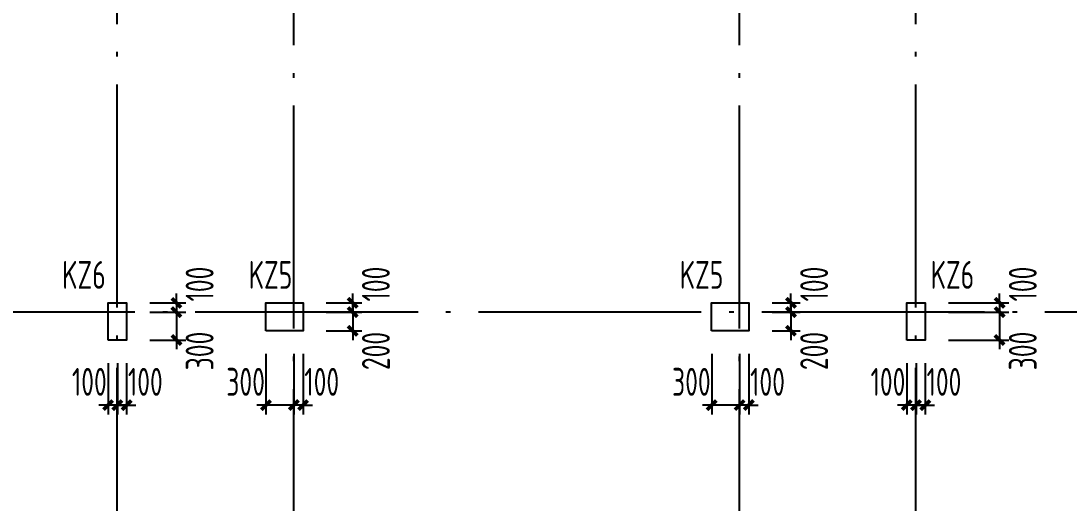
# Model space of a CAD drawing. Extents: x -144902 to 588294, y -160863 to 65494.
# Drawn here: x 39725 to 51011, y -116824 to -111637 of the extents above; entities that cross this region are included whole.
import ezdxf

# ---------------------------------------------------------------- set-up
doc = ezdxf.new("R2010")
doc.units = 0
doc.header["$LTSCALE"] = 100
doc.linetypes.add('ACAD_ISO04W100', pattern=[30.5, 24, -3, 0.5, -3])
doc.layers.get('0').update_dxf_attribs({"linetype": 'CONTINUOUS'})
doc.layers.get('Defpoints').update_dxf_attribs({"linetype": 'CONTINUOUS'})
for name, color, linetype in [('colu', 255, 'CONTINUOUS'), ('DIM', 3, 'CONTINUOUS'), ('DOTE', 253, 'ACAD_ISO04W100'), ('TEXT', 7, 'CONTINUOUS')]:
    doc.layers.add(name, color=color, linetype=linetype)
doc.styles.get("Standard").update_dxf_attribs({"font": 'tssdeng.shx', "width": 0.7, "bigfont": 'tssdchn.shx'})
doc.styles.add('TSSD_Dimension', font='Tssdeng.shx', dxfattribs={"width": 0.7, "bigfont": 'tssdchn.shx'})
doc.dimstyles.new('TSSD_100_100', dxfattribs={"dimtxt": 300, "dimasz": 100, "dimexe": 100, "dimexo": 250, "dimgap": 100, "dimtad": 1, "dimdec": 0, "dimzin": 0, "dimdsep": 46, "dimtxsty": 'TSSD_Dimension', "dimblk": 'ARCHTICK', "dimcen": 0, "dimdle": 100, "dimclrt": 7, "dimadec": 0, "dimazin": 0, "dimtfac": 1, "dimtdec": 0, "dimtix": 1, "dimtmove": 2, "dimatfit": 3, "dimfxl": 1, "dimtolj": 1, "dimtzin": 0, "dimarcsym": 0})

# ---------------------------------------------------------------- blocks, each defined once
blk = doc.blocks.new('_ArchTick')
at = {"color": 0, "linetype": 'ByBlock', "const_width": 0.4}
blk.add_lwpolyline([(-0.5, -0.5), (0.5, 0.5)], dxfattribs=at)
blk = doc.blocks.new('*D1215')
at = {"layer": 'Defpoints', "color": 0}
for p in [(40863, -114670), (40863, -114770), (41399, -114770)]:
    blk.add_point(p, dxfattribs=at)
at = {"layer": 'DIM', "color": 0, "lineweight": -2}
for p, q in [((41399, -114670), (41399, -114570)), ((41113, -114670), (41499, -114670)), ((41113, -114770), (41499, -114770)), ((41399, -114670), (41399, -114770)), ((41399, -114770), (41399, -114870))]:
    blk.add_line(p, q, dxfattribs=at)
at = {"layer": 'DIM', "color": 0, "lineweight": -2, "xscale": 100, "yscale": 100, "zscale": 100}
for p, rotation in [((41399, -114670), 270), ((41399, -114770), 90)]:
    blk.add_blockref('_ArchTick', p, dxfattribs=dict(at, rotation=rotation))
at = {"layer": 'DIM', "color": 7, "insert": (41649, -114468), "char_height": 300, "attachment_point": 5, "rotation": 90, "style": 'TSSD_Dimension'}
blk.add_mtext('\\A1;100', dxfattribs=at)
blk = doc.blocks.new('*D1216')
at = {"layer": 'Defpoints', "color": 0}
for p in [(40863, -114770), (40863, -115070, 0), (41399, -115070)]:
    blk.add_point(p, dxfattribs=at)
at = {"layer": 'DIM', "color": 0, "lineweight": -2}
for p, q in [((41113, -114770), (41499, -114770)), ((41399, -114670), (41399, -115170)), ((41113, -115070), (41499, -115070))]:
    blk.add_line(p, q, dxfattribs=at)
at = {"layer": 'DIM', "color": 0, "lineweight": -2, "xscale": 100, "yscale": 100, "zscale": 100}
for p, rotation in [((41399, -114770), 90), ((41399, -115070), 270)]:
    blk.add_blockref('_ArchTick', p, dxfattribs=dict(at, rotation=rotation))
at = {"layer": 'DIM', "color": 7, "insert": (41649, -115188), "char_height": 300, "attachment_point": 5, "rotation": 90, "style": 'TSSD_Dimension'}
blk.add_mtext('\\A1;300', dxfattribs=at)
blk = doc.blocks.new('*D1217')
at = {"layer": 'Defpoints', "color": 0}
for p in [(40763, -115070, 0), (40863, -115070, 0), (40763, -115770)]:
    blk.add_point(p, dxfattribs=at)
at = {"layer": 'DIM', "color": 0, "lineweight": -2}
for p, q in [((40763, -115320), (40763, -115870)), ((40863, -115320), (40863, -115870)), ((40763, -115770), (40663, -115770)), ((40863, -115770), (40763, -115770)), ((40863, -115770), (40963, -115770))]:
    blk.add_line(p, q, dxfattribs=at)
at = {"layer": 'DIM', "color": 0, "lineweight": -2, "xscale": 100, "yscale": 100, "zscale": 100}
blk.add_blockref('_ArchTick', (40763, -115770), dxfattribs=at)
at = {"layer": 'DIM', "color": 0, "lineweight": -2, "xscale": 100, "yscale": 100, "zscale": 100, "rotation": 180}
blk.add_blockref('_ArchTick', (40863, -115770), dxfattribs=at)
at = {"layer": 'DIM', "color": 7, "insert": (41064, -115520), "char_height": 300, "attachment_point": 5, "style": 'TSSD_Dimension'}
blk.add_mtext('\\A1;100', dxfattribs=at)
blk = doc.blocks.new('*D1218')
at = {"layer": 'Defpoints', "color": 0}
for p in [(40663, -115070, 0), (40763, -115070, 0), (40663, -115770)]:
    blk.add_point(p, dxfattribs=at)
at = {"layer": 'DIM', "color": 0, "lineweight": -2}
for p, q in [((40663, -115320), (40663, -115870)), ((40763, -115320), (40763, -115870)), ((40663, -115770), (40563, -115770)), ((40763, -115770), (40663, -115770)), ((40763, -115770), (40863, -115770))]:
    blk.add_line(p, q, dxfattribs=at)
at = {"layer": 'DIM', "color": 0, "lineweight": -2, "xscale": 100, "yscale": 100, "zscale": 100}
blk.add_blockref('_ArchTick', (40663, -115770), dxfattribs=at)
at = {"layer": 'DIM', "color": 0, "lineweight": -2, "xscale": 100, "yscale": 100, "zscale": 100, "rotation": 180}
blk.add_blockref('_ArchTick', (40763, -115770), dxfattribs=at)
at = {"layer": 'DIM', "color": 7, "insert": (40461, -115520), "char_height": 300, "attachment_point": 5, "style": 'TSSD_Dimension'}
blk.add_mtext('\\A1;100', dxfattribs=at)
blk = doc.blocks.new('*D1219')
at = {"layer": 'Defpoints', "color": 0}
for p in [(42763, -114670), (42763, -114770), (43297, -114770)]:
    blk.add_point(p, dxfattribs=at)
at = {"layer": 'DIM', "color": 0, "lineweight": -2}
for p, q in [((43297, -114670), (43297, -114570)), ((43013, -114670), (43397, -114670)), ((43013, -114770), (43397, -114770)), ((43297, -114670), (43297, -114770)), ((43297, -114770), (43297, -114870))]:
    blk.add_line(p, q, dxfattribs=at)
at = {"layer": 'DIM', "color": 0, "lineweight": -2, "xscale": 100, "yscale": 100, "zscale": 100}
for p, rotation in [((43297, -114670), 270), ((43297, -114770), 90)]:
    blk.add_blockref('_ArchTick', p, dxfattribs=dict(at, rotation=rotation))
at = {"layer": 'DIM', "color": 7, "insert": (43547, -114468), "char_height": 300, "attachment_point": 5, "rotation": 90, "style": 'TSSD_Dimension'}
blk.add_mtext('\\A1;100', dxfattribs=at)
blk = doc.blocks.new('*D1220')
at = {"layer": 'Defpoints', "color": 0}
for p in [(42763, -114770), (42763, -114970), (43297, -114970)]:
    blk.add_point(p, dxfattribs=at)
at = {"layer": 'DIM', "color": 0, "lineweight": -2}
for p, q in [((43013, -114770), (43397, -114770)), ((43297, -114770), (43297, -114670)), ((43297, -114770), (43297, -114970)), ((43013, -114970), (43397, -114970)), ((43297, -114970), (43297, -115070))]:
    blk.add_line(p, q, dxfattribs=at)
at = {"layer": 'DIM', "color": 0, "lineweight": -2, "xscale": 100, "yscale": 100, "zscale": 100}
for p, rotation in [((43297, -114770), 270), ((43297, -114970), 90)]:
    blk.add_blockref('_ArchTick', p, dxfattribs=dict(at, rotation=rotation))
at = {"layer": 'DIM', "color": 7, "insert": (43547, -115188), "char_height": 300, "attachment_point": 5, "rotation": 90, "style": 'TSSD_Dimension'}
blk.add_mtext('\\A1;200', dxfattribs=at)
blk = doc.blocks.new('*D1221')
at = {"layer": 'Defpoints', "color": 0}
for p in [(42663, -114970), (42763, -114970), (42663, -115770)]:
    blk.add_point(p, dxfattribs=at)
at = {"layer": 'DIM', "color": 0, "lineweight": -2}
for p, q in [((42663, -115220), (42663, -115870)), ((42763, -115220), (42763, -115870)), ((42663, -115770), (42563, -115770)), ((42763, -115770), (42663, -115770)), ((42763, -115770), (42863, -115770))]:
    blk.add_line(p, q, dxfattribs=at)
at = {"layer": 'DIM', "color": 0, "lineweight": -2, "xscale": 100, "yscale": 100, "zscale": 100}
blk.add_blockref('_ArchTick', (42663, -115770), dxfattribs=at)
at = {"layer": 'DIM', "color": 0, "lineweight": -2, "xscale": 100, "yscale": 100, "zscale": 100, "rotation": 180}
blk.add_blockref('_ArchTick', (42763, -115770), dxfattribs=at)
at = {"layer": 'DIM', "color": 7, "insert": (42964, -115520), "char_height": 300, "attachment_point": 5, "style": 'TSSD_Dimension'}
blk.add_mtext('\\A1;100', dxfattribs=at)
blk = doc.blocks.new('*D1222')
at = {"layer": 'Defpoints', "color": 0}
for p in [(42363, -114970), (42663, -114970), (42363, -115770)]:
    blk.add_point(p, dxfattribs=at)
at = {"layer": 'DIM', "color": 0, "lineweight": -2}
for p, q in [((42363, -115220), (42363, -115870)), ((42663, -115220), (42663, -115870)), ((42763, -115770), (42263, -115770))]:
    blk.add_line(p, q, dxfattribs=at)
at = {"layer": 'DIM', "color": 0, "lineweight": -2, "xscale": 100, "yscale": 100, "zscale": 100, "rotation": 180}
blk.add_blockref('_ArchTick', (42363, -115770), dxfattribs=at)
at = {"layer": 'DIM', "color": 0, "lineweight": -2, "xscale": 100, "yscale": 100, "zscale": 100}
blk.add_blockref('_ArchTick', (42663, -115770), dxfattribs=at)
at = {"layer": 'DIM', "color": 7, "insert": (42144, -115520), "char_height": 300, "attachment_point": 5, "style": 'TSSD_Dimension'}
blk.add_mtext('\\A1;300', dxfattribs=at)
blk = doc.blocks.new('*D1223')
at = {"layer": 'Defpoints', "color": 0}
for p in [(47563, -114670), (47563, -114770), (48016, -114770)]:
    blk.add_point(p, dxfattribs=at)
at = {"layer": 'DIM', "color": 0, "lineweight": -2}
for p, q in [((48016, -114670), (48016, -114570)), ((47813, -114670), (48116, -114670)), ((47813, -114770), (48116, -114770)), ((48016, -114670), (48016, -114770)), ((48016, -114770), (48016, -114870))]:
    blk.add_line(p, q, dxfattribs=at)
at = {"layer": 'DIM', "color": 0, "lineweight": -2, "xscale": 100, "yscale": 100, "zscale": 100}
for p, rotation in [((48016, -114670), 270), ((48016, -114770), 90)]:
    blk.add_blockref('_ArchTick', p, dxfattribs=dict(at, rotation=rotation))
at = {"layer": 'DIM', "color": 7, "insert": (48266, -114468), "char_height": 300, "attachment_point": 5, "rotation": 90, "style": 'TSSD_Dimension'}
blk.add_mtext('\\A1;100', dxfattribs=at)
blk = doc.blocks.new('*D1224')
at = {"layer": 'Defpoints', "color": 0}
for p in [(47563, -114770), (47563, -114970), (48016, -114970)]:
    blk.add_point(p, dxfattribs=at)
at = {"layer": 'DIM', "color": 0, "lineweight": -2}
for p, q in [((47813, -114770), (48116, -114770)), ((48016, -114770), (48016, -114670)), ((48016, -114770), (48016, -114970)), ((47813, -114970), (48116, -114970)), ((48016, -114970), (48016, -115070))]:
    blk.add_line(p, q, dxfattribs=at)
at = {"layer": 'DIM', "color": 0, "lineweight": -2, "xscale": 100, "yscale": 100, "zscale": 100}
for p, rotation in [((48016, -114770), 270), ((48016, -114970), 90)]:
    blk.add_blockref('_ArchTick', p, dxfattribs=dict(at, rotation=rotation))
at = {"layer": 'DIM', "color": 7, "insert": (48266, -115188), "char_height": 300, "attachment_point": 5, "rotation": 90, "style": 'TSSD_Dimension'}
blk.add_mtext('\\A1;200', dxfattribs=at)
blk = doc.blocks.new('*D1225')
at = {"layer": 'Defpoints', "color": 0}
for p in [(47463, -114970), (47563, -114970), (47463, -115770)]:
    blk.add_point(p, dxfattribs=at)
at = {"layer": 'DIM', "color": 0, "lineweight": -2}
for p, q in [((47463, -115220), (47463, -115870)), ((47563, -115220), (47563, -115870)), ((47463, -115770), (47363, -115770)), ((47563, -115770), (47463, -115770)), ((47563, -115770), (47663, -115770))]:
    blk.add_line(p, q, dxfattribs=at)
at = {"layer": 'DIM', "color": 0, "lineweight": -2, "xscale": 100, "yscale": 100, "zscale": 100}
blk.add_blockref('_ArchTick', (47463, -115770), dxfattribs=at)
at = {"layer": 'DIM', "color": 0, "lineweight": -2, "xscale": 100, "yscale": 100, "zscale": 100, "rotation": 180}
blk.add_blockref('_ArchTick', (47563, -115770), dxfattribs=at)
at = {"layer": 'DIM', "color": 7, "insert": (47764, -115520), "char_height": 300, "attachment_point": 5, "style": 'TSSD_Dimension'}
blk.add_mtext('\\A1;100', dxfattribs=at)
blk = doc.blocks.new('*D1226')
at = {"layer": 'Defpoints', "color": 0}
for p in [(47163, -114970), (47463, -114970), (47163, -115770)]:
    blk.add_point(p, dxfattribs=at)
at = {"layer": 'DIM', "color": 0, "lineweight": -2}
for p, q in [((47163, -115220), (47163, -115870)), ((47463, -115220), (47463, -115870)), ((47563, -115770), (47063, -115770))]:
    blk.add_line(p, q, dxfattribs=at)
at = {"layer": 'DIM', "color": 0, "lineweight": -2, "xscale": 100, "yscale": 100, "zscale": 100, "rotation": 180}
blk.add_blockref('_ArchTick', (47163, -115770), dxfattribs=at)
at = {"layer": 'DIM', "color": 0, "lineweight": -2, "xscale": 100, "yscale": 100, "zscale": 100}
blk.add_blockref('_ArchTick', (47463, -115770), dxfattribs=at)
at = {"layer": 'DIM', "color": 7, "insert": (46944, -115520), "char_height": 300, "attachment_point": 5, "style": 'TSSD_Dimension'}
blk.add_mtext('\\A1;300', dxfattribs=at)
blk = doc.blocks.new('*D1227')
at = {"layer": 'Defpoints', "color": 0}
for p in [(49463, -114670), (49463, -114770), (50263, -114770)]:
    blk.add_point(p, dxfattribs=at)
at = {"layer": 'DIM', "color": 0, "lineweight": -2}
for p, q in [((50263, -114670), (50263, -114570)), ((49713, -114670), (50363, -114670)), ((49713, -114770), (50363, -114770)), ((50263, -114670), (50263, -114770)), ((50263, -114770), (50263, -114870))]:
    blk.add_line(p, q, dxfattribs=at)
at = {"layer": 'DIM', "color": 0, "lineweight": -2, "xscale": 100, "yscale": 100, "zscale": 100}
for p, rotation in [((50263, -114670), 270), ((50263, -114770), 90)]:
    blk.add_blockref('_ArchTick', p, dxfattribs=dict(at, rotation=rotation))
at = {"layer": 'DIM', "color": 7, "insert": (50513, -114468), "char_height": 300, "attachment_point": 5, "rotation": 90, "style": 'TSSD_Dimension'}
blk.add_mtext('\\A1;100', dxfattribs=at)
blk = doc.blocks.new('*D1228')
at = {"layer": 'Defpoints', "color": 0}
for p in [(49463, -114770), (49463, -115070), (50263, -115070)]:
    blk.add_point(p, dxfattribs=at)
at = {"layer": 'DIM', "color": 0, "lineweight": -2}
for p, q in [((49713, -114770), (50363, -114770)), ((50263, -114670), (50263, -115170)), ((49713, -115070), (50363, -115070))]:
    blk.add_line(p, q, dxfattribs=at)
at = {"layer": 'DIM', "color": 0, "lineweight": -2, "xscale": 100, "yscale": 100, "zscale": 100}
for p, rotation in [((50263, -114770), 90), ((50263, -115070), 270)]:
    blk.add_blockref('_ArchTick', p, dxfattribs=dict(at, rotation=rotation))
at = {"layer": 'DIM', "color": 7, "insert": (50513, -115188), "char_height": 300, "attachment_point": 5, "rotation": 90, "style": 'TSSD_Dimension'}
blk.add_mtext('\\A1;300', dxfattribs=at)
blk = doc.blocks.new('*D1229')
at = {"layer": 'Defpoints', "color": 0}
for p in [(49363, -115070), (49463, -115070), (49363, -115770)]:
    blk.add_point(p, dxfattribs=at)
at = {"layer": 'DIM', "color": 0, "lineweight": -2}
for p, q in [((49363, -115320), (49363, -115870)), ((49463, -115320), (49463, -115870)), ((49363, -115770), (49263, -115770)), ((49463, -115770), (49363, -115770)), ((49463, -115770), (49563, -115770))]:
    blk.add_line(p, q, dxfattribs=at)
at = {"layer": 'DIM', "color": 0, "lineweight": -2, "xscale": 100, "yscale": 100, "zscale": 100}
blk.add_blockref('_ArchTick', (49363, -115770), dxfattribs=at)
at = {"layer": 'DIM', "color": 0, "lineweight": -2, "xscale": 100, "yscale": 100, "zscale": 100, "rotation": 180}
blk.add_blockref('_ArchTick', (49463, -115770), dxfattribs=at)
at = {"layer": 'DIM', "color": 7, "insert": (49664, -115520), "char_height": 300, "attachment_point": 5, "style": 'TSSD_Dimension'}
blk.add_mtext('\\A1;100', dxfattribs=at)
blk = doc.blocks.new('*D1230')
at = {"layer": 'Defpoints', "color": 0}
for p in [(49263, -115070), (49363, -115070), (49263, -115770)]:
    blk.add_point(p, dxfattribs=at)
at = {"layer": 'DIM', "color": 0, "lineweight": -2}
for p, q in [((49263, -115320), (49263, -115870)), ((49363, -115320), (49363, -115870)), ((49263, -115770), (49163, -115770)), ((49363, -115770), (49263, -115770)), ((49363, -115770), (49463, -115770))]:
    blk.add_line(p, q, dxfattribs=at)
at = {"layer": 'DIM', "color": 0, "lineweight": -2, "xscale": 100, "yscale": 100, "zscale": 100}
blk.add_blockref('_ArchTick', (49263, -115770), dxfattribs=at)
at = {"layer": 'DIM', "color": 0, "lineweight": -2, "xscale": 100, "yscale": 100, "zscale": 100, "rotation": 180}
blk.add_blockref('_ArchTick', (49363, -115770), dxfattribs=at)
at = {"layer": 'DIM', "color": 7, "insert": (49061, -115520), "char_height": 300, "attachment_point": 5, "style": 'TSSD_Dimension'}
blk.add_mtext('\\A1;100', dxfattribs=at)

msp = doc.modelspace()

# ---------------------------------------------------------------- linework, layer by layer
at = {"layer": 'colu', "elevation": 0}
for points in [[(40662.507, -115070.276), (40662.507, -114670.276), (40862.507, -114670.276), (40862.507, -115070.276)], [(42362.507, -114970.265), (42362.507, -114670.265), (42762.507, -114670.265), (42762.507, -114970.265)], [(47162.507, -114970.265), (47162.507, -114670.265), (47562.507, -114670.265), (47562.507, -114970.265)], [(49262.507, -115070.276), (49262.507, -114670.276), (49462.507, -114670.276), (49462.507, -115070.276)]]:
    msp.add_lwpolyline(points, close=True, dxfattribs=at)
at = {"layer": 'DOTE'}
for p, q in [((40762.507, -117770.276), (40762.507, -106570.276)), ((42662.507, -124097.52), (42662.507, -106570.276)), ((47462.507, -124097.52), (47462.507, -106570.276)), ((49362.507, -117770.276), (49362.507, -106570.276)), ((53151.167, -114770.276), (36973.848, -114770.276))]:
    msp.add_line(p, q, dxfattribs=at)

# ---------------------------------------------------------------- texts
at = {"layer": 'TEXT', "color": 100, "width": 0.7}
for s, p in [('KZ6', (40168.351, -114518.937)), ('KZ5', (42177.012, -114518.937)), ('KZ5', (46818.514, -114518.937)), ('KZ6', (49520.51, -114518.937))]:
    msp.add_text(s, height=300, dxfattribs=at).set_placement(p)

# ---------------------------------------------------------------- dimensions: what is measured, and where the dimension line sits
at = {"layer": 'DIM'}
for base, p1, p2, angle, picture, middle in [((41398.513, -114770.276), (40862.507, -114670.276), (40862.507, -114770.276), 270, '*D1215', (41648.513, -114468.352)), ((43297.115, -114770.276), (42762.507, -114670.265), (42762.507, -114770.276), 270, '*D1219', (43547.115, -114468.342)), ((48016.123, -114770.276), (47562.507, -114670.265), (47562.507, -114770.276), 270, '*D1223', (48266.123, -114468.342)), ((50262.507, -114770.276), (49462.507, -114670.276), (49462.507, -114770.276), 270, '*D1227', (50512.507, -114468.352)), ((41398.513, -115070.276), (40862.507, -114770.276), (40862.507, -115070.276, 0), 270, '*D1216', (41648.513, -115188.352)), ((43297.115, -114970.265), (42762.507, -114770.276), (42762.507, -114970.265), 270, '*D1220', (43547.115, -115188.342)), ((48016.123, -114970.265), (47562.507, -114770.276), (47562.507, -114970.265), 270, '*D1224', (48266.123, -115188.342)), ((50262.507, -115070.276), (49462.507, -114770.276), (49462.507, -115070.276), 270, '*D1228', (50512.507, -115188.352)), ((42362.507, -115770.265), (42662.507, -114970.265), (42362.507, -114970.265), 180, '*D1222', (42144.43, -115520.265)), ((42662.507, -115770.265), (42762.507, -114970.265), (42662.507, -114970.265), 180, '*D1221', (42964.43, -115520.265)), ((47162.507, -115770.265), (47462.507, -114970.265), (47162.507, -114970.265), 180, '*D1226', (46944.43, -115520.265)), ((47462.507, -115770.265), (47562.507, -114970.265), (47462.507, -114970.265), 180, '*D1225', (47764.43, -115520.265)), ((40662.507, -115770.276), (40762.507, -115070.276, 0), (40662.507, -115070.276, 0), 180, '*D1218', (40460.584, -115520.276)), ((40762.507, -115770.276), (40862.507, -115070.276, 0), (40762.507, -115070.276, 0), 180, '*D1217', (41064.43, -115520.276)), ((49262.507, -115770.276), (49362.507, -115070.276), (49262.507, -115070.276), 180, '*D1230', (49060.584, -115520.276)), ((49362.507, -115770.276), (49462.507, -115070.276), (49362.507, -115070.276), 180, '*D1229', (49664.43, -115520.276))]:
    dim = msp.add_linear_dim(base=base, p1=p1, p2=p2, angle=angle, dimstyle='TSSD_100_100', dxfattribs=at)
    dim.commit()
    dim.dimension.update_dxf_attribs({"geometry": picture, "text_midpoint": middle, "dimtype": 161})

doc.saveas('drawing.dxf')
